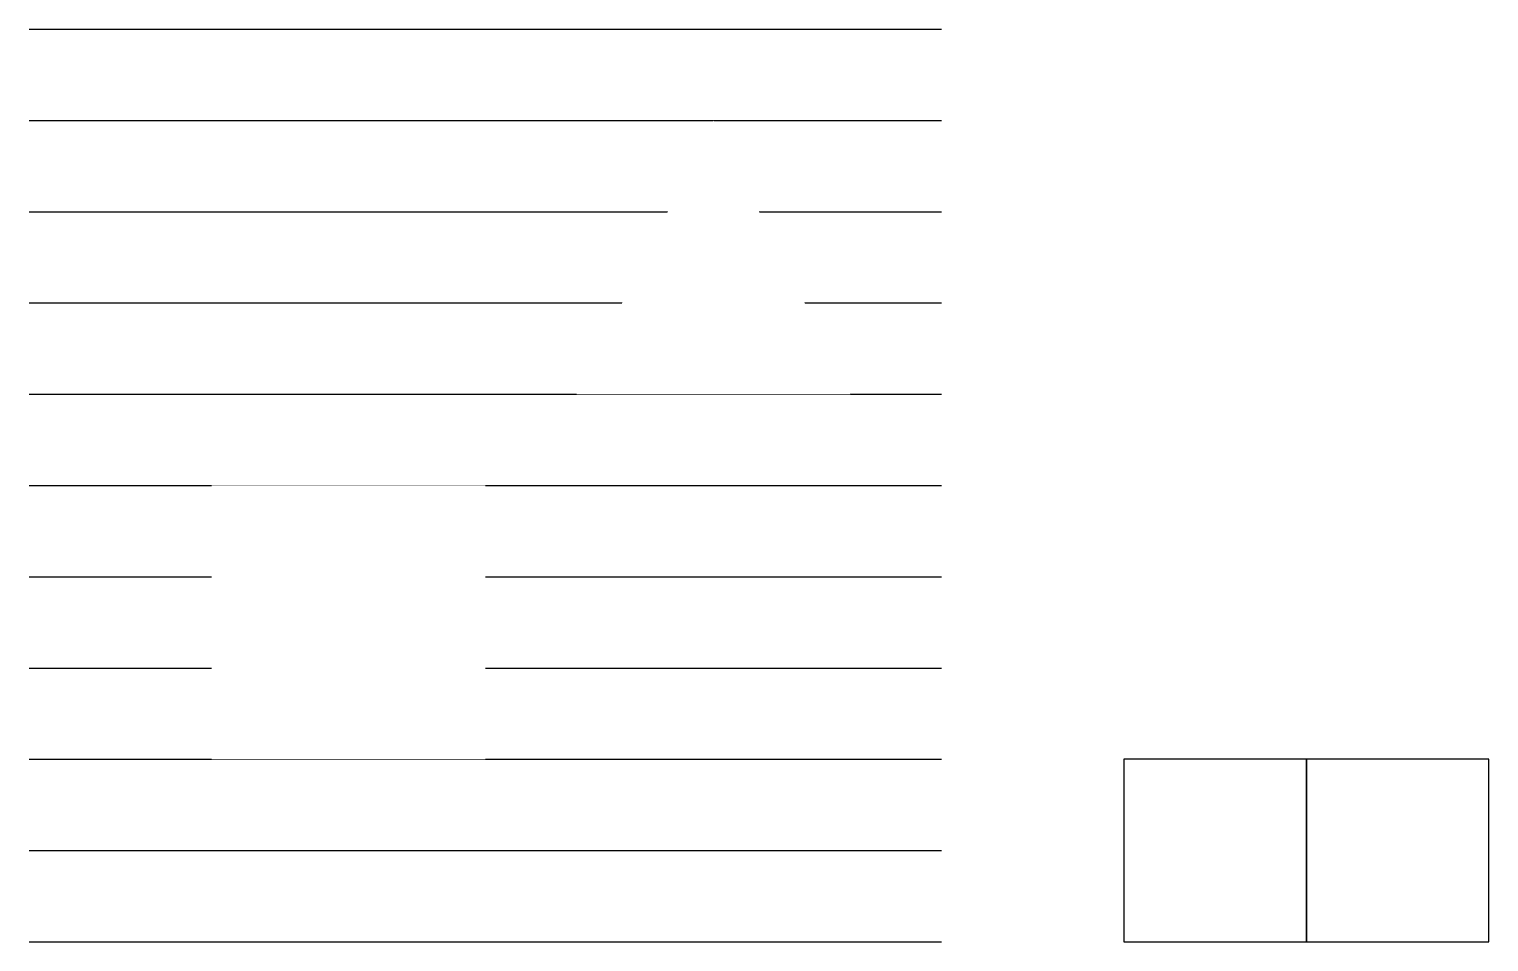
# Model space of a CAD drawing. Header units: millimetres. Extents: x 0 to 160, y 0 to 100.
import ezdxf

# ---------------------------------------------------------------- set-up
doc = ezdxf.new("R2010")
doc.units = ezdxf.units.MM
doc.layers.add('LINES', color=7, linetype='CONTINUOUS')
doc.layers.add('MESH', color=3, linetype='CONTINUOUS')

msp = doc.modelspace()

# ---------------------------------------------------------------- linework, layer by layer
at = {"layer": 'LINES'}
for p, q in [((0, 100), (100, 100)), ((0, 90), (100, 90)), ((0, 80), (100, 80)), ((0, 70), (100, 70)), ((0, 60), (100, 60)), ((0, 50), (100, 50)), ((0, 40), (100, 40)), ((0, 30), (100, 30)), ((0, 20), (100, 20)), ((0, 10), (100, 10)), ((0, 0), (100, 0))]:
    msp.add_line(p, q, dxfattribs=at)

# ---------------------------------------------------------------- meshes
at = {"layer": 'MESH'}
mesh = msp.add_polyface(dxfattribs=at)
corners = [(120, 0), (140, 0), (140, 20), (120, 20), (160, 0), (160, 20)]
mesh.append_faces([[corners[k] for k in face] for face in [(0, 1, 2, 3), (1, 4, 5, 2)]])

# ---------------------------------------------------------------- next in the draw order: wipeouts: each hides what was drawn before it
for points in [[(60, 60), (90, 60), (75, 90)], [(20, 20), (50, 20), (50, 50), (20, 50)]]:
    msp.add_wipeout(points)

doc.saveas('drawing.dxf')
